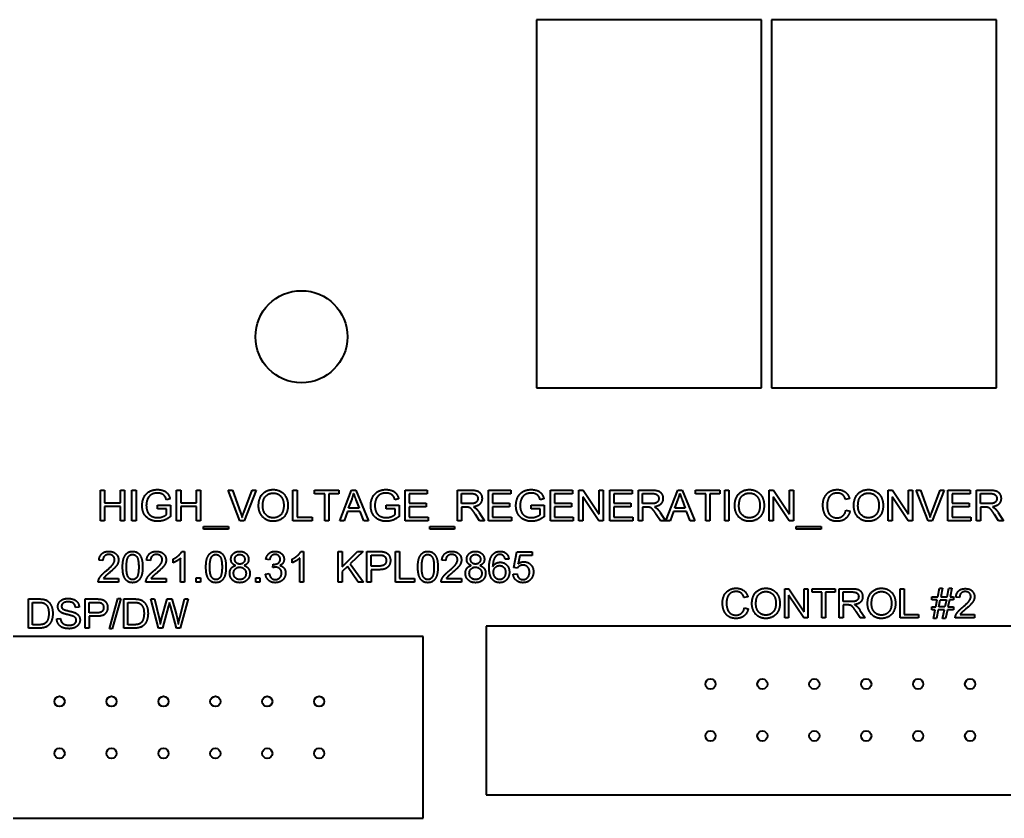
# Model space of a CAD drawing. Header units: millimetres. Extents: x 0 to 5887, y 0 to 4158.
# Drawn here: x 934.5 to 982.67, y 3151.35 to 3190.39 of the extents above; entities that cross this region are included whole.
import ezdxf

# ---------------------------------------------------------------- set-up
doc = ezdxf.new("R2010")
doc.units = ezdxf.units.MM
doc.header["$LTSCALE"] = 7
doc.layers.add('가시적인 것(ISO)', color=3, linetype='Continuous', lineweight=40)

msp = doc.modelspace()

# ---------------------------------------------------------------- linework, layer by layer
at = {"layer": '가시적인 것(ISO)'}
for p, q in [((959.7837, 3190.3921), (959.7837, 3172.3924)), ((970.7835, 3190.3921), (959.7837, 3190.3921)), ((970.7835, 3172.3924), (970.7835, 3190.3921)), ((971.2837, 3190.3921), (971.2837, 3172.3924)), ((982.2835, 3190.3921), (971.2837, 3190.3921)), ((982.2835, 3172.3924), (982.2835, 3190.3921)), ((959.7837, 3172.3924), (970.7835, 3172.3924)), ((971.2837, 3172.3924), (982.2835, 3172.3924)), ((938.4528, 3165.8923), (938.4528, 3167.3923)), ((938.4528, 3167.3923), (938.6518, 3167.3923)), ((938.6518, 3167.3923), (938.6518, 3166.7761)), ((939.4292, 3167.3923), (939.6281, 3167.3923)), ((939.4292, 3166.7761), (939.4292, 3167.3923)), ((939.6281, 3167.3923), (939.6281, 3165.8923)), ((939.9929, 3165.8923), (939.9929, 3167.3923)), ((939.9929, 3167.3923), (940.1918, 3167.3923)), ((940.1918, 3167.3923), (940.1918, 3165.8923)), ((942.1788, 3165.8923), (942.1788, 3167.3923)), ((942.1788, 3167.3923), (942.3778, 3167.3923)), ((942.3778, 3167.3923), (942.3778, 3166.7761)), ((943.1552, 3167.3923), (943.3541, 3167.3923)), ((943.1552, 3166.7761), (943.1552, 3167.3923)), ((943.3541, 3167.3923), (943.3541, 3165.8923)), ((945.2772, 3165.8923), (944.6975, 3167.3923)), ((944.6975, 3167.3923), (944.9124, 3167.3923)), ((944.9124, 3167.3923), (945.3023, 3166.3028)), ((945.4612, 3166.3028), (945.8671, 3167.3923)), ((946.0695, 3167.3923), (945.4818, 3165.8923)), ((945.8671, 3167.3923), (946.0695, 3167.3923)), ((947.8701, 3165.8923), (947.8701, 3167.3923)), ((947.8701, 3167.3923), (948.0691, 3167.3923)), ((948.0691, 3167.3923), (948.0691, 3166.0695)), ((948.9311, 3167.3923), (950.1201, 3167.3923)), ((948.9311, 3167.2151), (948.9311, 3167.3923)), ((949.425, 3167.2151), (948.9311, 3167.2151)), ((949.425, 3165.8923), (949.425, 3167.2151)), ((949.624, 3167.2151), (949.624, 3165.8923)), ((950.1201, 3167.2151), (949.624, 3167.2151)), ((950.1201, 3167.3923), (950.1201, 3167.2151)), ((950.1602, 3165.8923), (950.7364, 3167.3923)), ((950.7364, 3167.3923), (950.9513, 3167.3923)), ((950.9513, 3167.3923), (951.5641, 3165.8923)), ((953.3568, 3165.8923), (953.3568, 3167.3923)), ((953.3568, 3167.3923), (954.4429, 3167.3923)), ((953.5557, 3167.2151), (953.5557, 3166.7566)), ((954.4429, 3167.2151), (953.5557, 3167.2151)), ((954.4429, 3167.3923), (954.4429, 3167.2151)), ((955.9189, 3165.8923), (955.9189, 3167.3923)), ((955.9189, 3167.3923), (956.5843, 3167.3923)), ((956.1179, 3167.2265), (956.5923, 3167.2265)), ((956.1179, 3166.7304), (956.1179, 3167.2265)), ((957.4338, 3165.8923), (957.4338, 3167.3923)), ((957.4338, 3167.3923), (958.5199, 3167.3923)), ((957.6327, 3167.2151), (957.6327, 3166.7566)), ((958.5199, 3167.2151), (957.6327, 3167.2151)), ((958.5199, 3167.3923), (958.5199, 3167.2151)), ((960.4624, 3165.8923), (960.4624, 3167.3923)), ((960.4624, 3167.3923), (961.5485, 3167.3923)), ((960.6613, 3167.2151), (960.6613, 3166.7566)), ((961.5485, 3167.2151), (960.6613, 3167.2151)), ((961.5485, 3167.3923), (961.5485, 3167.2151)), ((961.8549, 3165.8923), (961.8549, 3167.3923)), ((961.8549, 3167.3923), (962.0584, 3167.3923)), ((962.0447, 3167.0699), (962.0447, 3165.8923)), ((962.8336, 3165.8923), (962.0447, 3167.0699)), ((962.0584, 3167.3923), (962.8473, 3166.2147)), ((962.8473, 3167.3923), (963.0371, 3167.3923)), ((962.8473, 3166.2147), (962.8473, 3167.3923)), ((963.0371, 3167.3923), (963.0371, 3165.8923)), ((963.3743, 3165.8923), (963.3743, 3167.3923)), ((963.3743, 3167.3923), (964.4605, 3167.3923)), ((963.5733, 3167.2151), (963.5733, 3166.7566)), ((964.4605, 3167.2151), (963.5733, 3167.2151)), ((964.4605, 3167.3923), (964.4605, 3167.2151)), ((964.7714, 3165.8923), (964.7714, 3167.3923)), ((964.7714, 3167.3923), (965.4368, 3167.3923)), ((964.9704, 3167.2265), (965.4448, 3167.2265)), ((964.9704, 3166.7304), (964.9704, 3167.2265)), ((966.1182, 3165.8923), (966.6945, 3167.3923)), ((966.6945, 3167.3923), (966.9094, 3167.3923)), ((966.9094, 3167.3923), (967.5222, 3165.8923)), ((967.5679, 3167.3923), (968.757, 3167.3923)), ((967.5679, 3167.2151), (967.5679, 3167.3923)), ((968.0618, 3167.2151), (967.5679, 3167.2151)), ((968.0618, 3165.8923), (968.0618, 3167.2151)), ((968.2608, 3167.2151), (968.2608, 3165.8923)), ((968.757, 3167.2151), (968.2608, 3167.2151)), ((968.757, 3167.3923), (968.757, 3167.2151)), ((968.9948, 3165.8923), (968.9948, 3167.3923)), ((968.9948, 3167.3923), (969.1937, 3167.3923)), ((969.1937, 3167.3923), (969.1937, 3165.8923)), ((971.1716, 3165.8923), (971.1716, 3167.3923)), ((971.1716, 3167.3923), (971.3751, 3167.3923)), ((971.3614, 3167.0699), (971.3614, 3165.8923)), ((972.1502, 3165.8923), (971.3614, 3167.0699)), ((971.3751, 3167.3923), (972.164, 3166.2147)), ((972.164, 3167.3923), (972.3538, 3167.3923)), ((972.164, 3166.2147), (972.164, 3167.3923)), ((972.3538, 3167.3923), (972.3538, 3165.8923)), ((976.9944, 3165.8923), (976.9944, 3167.3923)), ((976.9944, 3167.3923), (977.1979, 3167.3923)), ((977.1842, 3167.0699), (977.1842, 3165.8923)), ((977.973, 3165.8923), (977.1842, 3167.0699)), ((977.1979, 3167.3923), (977.9868, 3166.2147)), ((977.9868, 3167.3923), (978.1765, 3167.3923)), ((977.9868, 3166.2147), (977.9868, 3167.3923)), ((978.1765, 3167.3923), (978.1765, 3165.8923)), ((978.9368, 3165.8923), (978.3572, 3167.3923)), ((978.3572, 3167.3923), (978.5721, 3167.3923)), ((978.5721, 3167.3923), (978.962, 3166.3028)), ((979.1209, 3166.3028), (979.5268, 3167.3923)), ((979.7291, 3167.3923), (979.1415, 3165.8923)), ((979.5268, 3167.3923), (979.7291, 3167.3923)), ((979.9121, 3165.8923), (979.9121, 3167.3923)), ((979.9121, 3167.3923), (980.9982, 3167.3923)), ((980.111, 3167.2151), (980.111, 3166.7566)), ((980.9982, 3167.2151), (980.111, 3167.2151)), ((980.9982, 3167.3923), (980.9982, 3167.2151)), ((981.3092, 3165.8923), (981.3092, 3167.3923)), ((981.3092, 3167.3923), (981.9746, 3167.3923)), ((981.5081, 3167.2265), (981.9826, 3167.2265)), ((981.5081, 3166.7304), (981.5081, 3167.2265)), ((938.6518, 3166.7761), (939.4292, 3166.7761)), ((938.6518, 3166.5989), (938.6518, 3165.8923)), ((939.4292, 3166.5989), (938.6518, 3166.5989)), ((939.4292, 3165.8923), (939.4292, 3166.5989)), ((941.2436, 3166.48), (941.2436, 3166.6572)), ((941.2436, 3166.6572), (941.8781, 3166.6572)), ((941.8553, 3166.9727), (941.6769, 3166.9236)), ((941.8781, 3166.6572), (941.8781, 3166.1015)), ((942.3778, 3166.7761), (943.1552, 3166.7761)), ((942.3778, 3166.5989), (942.3778, 3165.8923)), ((943.1552, 3166.5989), (942.3778, 3166.5989)), ((943.1552, 3165.8923), (943.1552, 3166.5989)), ((950.5923, 3166.5074), (950.7581, 3166.9476)), ((950.9445, 3166.9236), (951.1022, 3166.5074)), ((952.425, 3166.48), (952.425, 3166.6572)), ((952.425, 3166.6572), (953.0595, 3166.6572)), ((953.0367, 3166.9727), (952.8583, 3166.9236)), ((953.0595, 3166.6572), (953.0595, 3166.1015)), ((953.5557, 3166.7566), (954.3869, 3166.7566)), ((953.5557, 3166.5794), (953.5557, 3166.0695)), ((954.3869, 3166.5794), (953.5557, 3166.5794)), ((954.3869, 3166.7566), (954.3869, 3166.5794)), ((956.5443, 3166.7304), (956.1179, 3166.7304)), ((956.1179, 3166.5589), (956.1179, 3165.8923)), ((956.3477, 3166.5589), (956.1179, 3166.5589)), ((957.6327, 3166.7566), (958.4639, 3166.7566)), ((957.6327, 3166.5794), (957.6327, 3166.0695)), ((958.4639, 3166.5794), (957.6327, 3166.5794)), ((958.4639, 3166.7566), (958.4639, 3166.5794)), ((959.5306, 3166.48), (959.5306, 3166.6572)), ((959.5306, 3166.6572), (960.1651, 3166.6572)), ((960.1422, 3166.9727), (959.9639, 3166.9236)), ((960.1651, 3166.6572), (960.1651, 3166.1015)), ((960.6613, 3166.7566), (961.4925, 3166.7566)), ((960.6613, 3166.5794), (960.6613, 3166.0695)), ((961.4925, 3166.5794), (960.6613, 3166.5794)), ((961.4925, 3166.7566), (961.4925, 3166.5794)), ((963.5733, 3166.7566), (964.4044, 3166.7566)), ((963.5733, 3166.5794), (963.5733, 3166.0695)), ((964.4044, 3166.5794), (963.5733, 3166.5794)), ((964.4044, 3166.7566), (964.4044, 3166.5794)), ((965.3968, 3166.7304), (964.9704, 3166.7304)), ((964.9704, 3166.5589), (964.9704, 3165.8923)), ((965.2002, 3166.5589), (964.9704, 3166.5589)), ((966.5504, 3166.5074), (966.7162, 3166.9476)), ((966.9025, 3166.9236), (967.0603, 3166.5074)), ((975.0954, 3166.9819), (974.8999, 3166.935)), ((980.111, 3166.7566), (980.9422, 3166.7566)), ((980.111, 3166.5794), (980.111, 3166.0695)), ((980.9422, 3166.5794), (980.111, 3166.5794)), ((980.9422, 3166.7566), (980.9422, 3166.5794)), ((981.9345, 3166.7304), (981.5081, 3166.7304)), ((981.5081, 3166.5589), (981.5081, 3165.8923)), ((981.7379, 3166.5589), (981.5081, 3166.5589)), ((941.6838, 3166.48), (941.2436, 3166.48)), ((941.6838, 3166.2022), (941.6838, 3166.48)), ((948.0691, 3166.0695), (948.8076, 3166.0695)), ((948.8076, 3166.0695), (948.8076, 3165.8923)), ((950.5352, 3166.3462), (950.3705, 3165.8923)), ((951.164, 3166.3462), (950.5352, 3166.3462)), ((951.1022, 3166.5074), (950.5923, 3166.5074)), ((951.3377, 3165.8923), (951.164, 3166.3462)), ((952.8652, 3166.48), (952.425, 3166.48)), ((952.8652, 3166.2022), (952.8652, 3166.48)), ((953.5557, 3166.0695), (954.4772, 3166.0695)), ((954.4772, 3166.0695), (954.4772, 3165.8923)), ((956.9913, 3165.8923), (956.7924, 3166.2044)), ((956.9799, 3166.3005), (957.2394, 3165.8923)), ((957.6327, 3166.0695), (958.5542, 3166.0695)), ((958.5542, 3166.0695), (958.5542, 3165.8923)), ((959.9708, 3166.48), (959.5306, 3166.48)), ((959.9708, 3166.2022), (959.9708, 3166.48)), ((960.6613, 3166.0695), (961.5828, 3166.0695)), ((961.5828, 3166.0695), (961.5828, 3165.8923)), ((963.5733, 3166.0695), (964.4948, 3166.0695)), ((964.4948, 3166.0695), (964.4948, 3165.8923)), ((965.8438, 3165.8923), (965.6449, 3166.2044)), ((965.8324, 3166.3005), (966.0919, 3165.8923)), ((966.4932, 3166.3462), (966.3286, 3165.8923)), ((967.122, 3166.3462), (966.4932, 3166.3462)), ((967.0603, 3166.5074), (966.5504, 3166.5074)), ((967.2958, 3165.8923), (967.122, 3166.3462)), ((974.9216, 3166.4194), (975.1205, 3166.3691)), ((980.111, 3166.0695), (981.0325, 3166.0695)), ((981.0325, 3166.0695), (981.0325, 3165.8923)), ((982.3816, 3165.8923), (982.1826, 3166.2044)), ((982.3701, 3166.3005), (982.6297, 3165.8923)), ((938.6518, 3165.8923), (938.4528, 3165.8923)), ((939.6281, 3165.8923), (939.4292, 3165.8923)), ((940.1918, 3165.8923), (939.9929, 3165.8923)), ((942.3778, 3165.8923), (942.1788, 3165.8923)), ((943.3541, 3165.8923), (943.1552, 3165.8923)), ((943.4913, 3165.4762), (943.4913, 3165.6088)), ((943.4913, 3165.6088), (944.7124, 3165.6088)), ((944.7124, 3165.6088), (944.7124, 3165.4762)), ((945.4818, 3165.8923), (945.2772, 3165.8923)), ((948.8076, 3165.8923), (947.8701, 3165.8923)), ((949.624, 3165.8923), (949.425, 3165.8923)), ((950.3705, 3165.8923), (950.1602, 3165.8923)), ((951.5641, 3165.8923), (951.3377, 3165.8923)), ((954.4772, 3165.8923), (953.3568, 3165.8923)), ((954.5573, 3165.4762), (954.5573, 3165.6088)), ((954.5573, 3165.6088), (955.7783, 3165.6088)), ((955.7783, 3165.6088), (955.7783, 3165.4762)), ((956.1179, 3165.8923), (955.9189, 3165.8923)), ((957.2394, 3165.8923), (956.9913, 3165.8923)), ((958.5542, 3165.8923), (957.4338, 3165.8923)), ((961.5828, 3165.8923), (960.4624, 3165.8923)), ((962.0447, 3165.8923), (961.8549, 3165.8923)), ((963.0371, 3165.8923), (962.8336, 3165.8923)), ((964.4948, 3165.8923), (963.3743, 3165.8923)), ((964.9704, 3165.8923), (964.7714, 3165.8923)), ((966.0919, 3165.8923), (965.8438, 3165.8923)), ((966.3286, 3165.8923), (966.1182, 3165.8923)), ((967.5222, 3165.8923), (967.2958, 3165.8923)), ((968.2608, 3165.8923), (968.0618, 3165.8923)), ((969.1937, 3165.8923), (968.9948, 3165.8923)), ((971.3614, 3165.8923), (971.1716, 3165.8923)), ((972.3538, 3165.8923), (972.1502, 3165.8923)), ((972.4932, 3165.4762), (972.4932, 3165.6088)), ((972.4932, 3165.6088), (973.7143, 3165.6088)), ((973.7143, 3165.6088), (973.7143, 3165.4762)), ((977.1842, 3165.8923), (976.9944, 3165.8923)), ((978.1765, 3165.8923), (977.973, 3165.8923)), ((979.1415, 3165.8923), (978.9368, 3165.8923)), ((981.0325, 3165.8923), (979.9121, 3165.8923)), ((981.5081, 3165.8923), (981.3092, 3165.8923)), ((982.6297, 3165.8923), (982.3816, 3165.8923)), ((944.7124, 3165.4762), (943.4913, 3165.4762)), ((955.7783, 3165.4762), (954.5573, 3165.4762)), ((973.7143, 3165.4762), (972.4932, 3165.4762)), ((942.4395, 3164.398), (942.5584, 3164.398)), ((942.5584, 3164.398), (942.5584, 3162.8923)), ((948.2634, 3164.398), (948.3823, 3164.398)), ((948.3823, 3164.398), (948.3823, 3162.8923)), ((950.0847, 3162.8923), (950.0847, 3164.3923)), ((950.0847, 3164.3923), (950.2836, 3164.3923)), ((950.2836, 3163.6492), (951.0291, 3164.3923)), ((950.2836, 3164.3923), (950.2836, 3163.6492)), ((951.2977, 3164.3923), (950.6689, 3163.7841)), ((951.0291, 3164.3923), (951.2977, 3164.3923)), ((951.4909, 3162.8923), (951.4909, 3164.3923)), ((951.4909, 3164.3923), (952.0569, 3164.3923)), ((951.6899, 3164.2151), (952.074, 3164.2151)), ((951.6899, 3163.6789), (951.6899, 3164.2151)), ((952.8812, 3162.8923), (952.8812, 3164.3923)), ((952.8812, 3164.3923), (953.0801, 3164.3923)), ((953.0801, 3164.3923), (953.0801, 3163.0695)), ((958.6731, 3163.6023), (958.8183, 3164.3729)), ((958.8183, 3164.3729), (959.5637, 3164.3729)), ((958.9658, 3164.1968), (958.8846, 3163.7944)), ((959.5637, 3164.1968), (958.9658, 3164.1968)), ((959.5637, 3164.3729), (959.5637, 3164.1968)), ((938.5706, 3163.9453), (938.3808, 3163.9647)), ((940.9006, 3163.9453), (940.7108, 3163.9647)), ((942.0062, 3163.8435), (942.0062, 3164.0219)), ((942.3743, 3162.8923), (942.3743, 3164.0653)), ((946.728, 3163.9762), (946.5439, 3164.0093)), ((946.8892, 3163.6034), (946.9086, 3163.7647)), ((947.8301, 3163.8435), (947.8301, 3164.0219)), ((948.1983, 3162.8923), (948.1983, 3164.0653)), ((950.5294, 3163.6503), (950.2836, 3163.4125)), ((951.0634, 3162.8923), (950.5294, 3163.6503)), ((950.6689, 3163.7841), (951.3252, 3162.8923)), ((952.0775, 3163.6789), (951.6899, 3163.6789)), ((955.345, 3163.9453), (955.1552, 3163.9647)), ((958.4319, 3164.0242), (958.249, 3164.0093)), ((946.5256, 3163.2902), (946.7097, 3163.3142)), ((950.2836, 3163.4125), (950.2836, 3162.8923)), ((951.6899, 3163.5017), (951.6899, 3162.8923)), ((952.0752, 3163.5017), (951.6899, 3163.5017)), ((958.64, 3163.2856), (958.8332, 3163.3016)), ((958.8458, 3163.5794), (958.6731, 3163.6023)), ((939.3377, 3162.8923), (938.3465, 3162.8923)), ((938.6026, 3163.0695), (939.3377, 3163.0695)), ((939.3377, 3163.0695), (939.3377, 3162.8923)), ((941.6678, 3162.8923), (940.6765, 3162.8923)), ((940.9326, 3163.0695), (941.6678, 3163.0695)), ((941.6678, 3163.0695), (941.6678, 3162.8923)), ((942.5584, 3162.8923), (942.3743, 3162.8923)), ((943.1335, 3162.8923), (943.1335, 3163.1015)), ((943.1335, 3163.1015), (943.3427, 3163.1015)), ((943.3427, 3162.8923), (943.1335, 3162.8923)), ((943.3427, 3163.1015), (943.3427, 3162.8923)), ((946.0454, 3162.8923), (946.0454, 3163.1015)), ((946.0454, 3163.1015), (946.2547, 3163.1015)), ((946.2547, 3162.8923), (946.0454, 3162.8923)), ((946.2547, 3163.1015), (946.2547, 3162.8923)), ((948.3823, 3162.8923), (948.1983, 3162.8923)), ((950.2836, 3162.8923), (950.0847, 3162.8923)), ((951.3252, 3162.8923), (951.0634, 3162.8923)), ((951.6899, 3162.8923), (951.4909, 3162.8923)), ((953.8187, 3162.8923), (952.8812, 3162.8923)), ((953.0801, 3163.0695), (953.8187, 3163.0695)), ((953.8187, 3163.0695), (953.8187, 3162.8923)), ((956.1121, 3162.8923), (955.1209, 3162.8923)), ((955.377, 3163.0695), (956.1121, 3163.0695)), ((956.1121, 3163.0695), (956.1121, 3162.8923)), ((971.9308, 3161.1423), (971.9308, 3162.5711)), ((971.9308, 3162.5711), (972.1246, 3162.5711)), ((972.1116, 3162.264), (972.1116, 3161.1423)), ((972.863, 3161.1423), (972.1116, 3162.264)), ((972.1246, 3162.5711), (972.876, 3161.4494)), ((972.876, 3162.5711), (973.0568, 3162.5711)), ((972.876, 3161.4494), (972.876, 3162.5711)), ((973.0568, 3162.5711), (973.0568, 3161.1423)), ((973.267, 3162.5711), (974.3995, 3162.5711)), ((973.267, 3162.4023), (973.267, 3162.5711)), ((973.7374, 3162.4023), (973.267, 3162.4023)), ((973.7374, 3161.1423), (973.7374, 3162.4023)), ((973.9269, 3162.4023), (973.9269, 3161.1423)), ((974.3995, 3162.4023), (973.9269, 3162.4023)), ((974.3995, 3162.5711), (974.3995, 3162.4023)), ((974.5966, 3161.1423), (974.5966, 3162.5711)), ((974.5966, 3162.5711), (975.2304, 3162.5711)), ((974.7861, 3162.4132), (975.2381, 3162.4132)), ((974.7861, 3161.9405), (974.7861, 3162.4132)), ((977.5805, 3161.1423), (977.5805, 3162.5711)), ((977.5805, 3162.5711), (977.7699, 3162.5711)), ((977.7699, 3162.5711), (977.7699, 3161.3111)), ((979.4154, 3162.1769), (979.5003, 3162.595)), ((979.5003, 3162.595), (979.6463, 3162.595)), ((979.6463, 3162.595), (979.5613, 3162.1769)), ((979.8673, 3162.1769), (979.9534, 3162.595)), ((979.9534, 3162.595), (980.0993, 3162.595)), ((980.0993, 3162.595), (980.0143, 3162.1769)), ((934.9372, 3160.6423), (934.9372, 3162.0711)), ((934.9372, 3162.0711), (935.4294, 3162.0711)), ((935.1267, 3161.9023), (935.4272, 3161.9023)), ((935.1267, 3160.8111), (935.1267, 3161.9023)), ((937.7108, 3160.6423), (937.7108, 3162.0711)), ((937.7108, 3162.0711), (938.2499, 3162.0711)), ((937.9003, 3161.9023), (938.2662, 3161.9023)), ((937.9003, 3161.3915), (937.9003, 3161.9023)), ((938.8891, 3160.6184), (939.3029, 3162.095)), ((939.4445, 3162.095), (939.0307, 3160.6184)), ((939.3029, 3162.095), (939.4445, 3162.095)), ((939.597, 3160.6423), (939.597, 3162.0711)), ((939.597, 3162.0711), (940.0892, 3162.0711)), ((939.7864, 3161.9023), (940.087, 3161.9023)), ((939.7864, 3160.8111), (939.7864, 3161.9023)), ((941.2881, 3160.6423), (940.9092, 3162.0711)), ((940.9092, 3162.0711), (941.103, 3162.0711)), ((941.103, 3162.0711), (941.3208, 3161.1345)), ((941.4461, 3161.1062), (941.7172, 3162.0711)), ((941.7847, 3161.7313), (941.4831, 3160.6423)), ((941.7172, 3162.0711), (941.9459, 3162.0711)), ((942.1713, 3160.6423), (941.8729, 3161.7313)), ((941.9459, 3162.0711), (942.1506, 3161.348)), ((942.3325, 3161.1531), (942.5557, 3162.0711)), ((942.7463, 3162.0711), (942.3564, 3160.6423)), ((942.5557, 3162.0711), (942.7463, 3162.0711)), ((970.122, 3162.1801), (969.9358, 3162.1355)), ((975.1923, 3161.9405), (974.7861, 3161.9405)), ((974.7861, 3161.7772), (974.7861, 3161.1423)), ((975.005, 3161.7772), (974.7861, 3161.7772)), ((979.1192, 3162.1769), (979.4154, 3162.1769)), ((979.1192, 3162.032), (979.1192, 3162.1769)), ((979.3849, 3162.032), (979.1192, 3162.032)), ((979.313, 3161.6781), (979.3849, 3162.032)), ((979.459, 3161.6781), (979.5319, 3162.032)), ((979.5319, 3162.032), (979.8379, 3162.032)), ((979.5613, 3162.1769), (979.8673, 3162.1769)), ((979.8379, 3162.032), (979.7661, 3161.6781)), ((979.9839, 3162.032), (979.912, 3161.6781)), ((980.1842, 3162.032), (979.9839, 3162.032)), ((980.0143, 3162.1769), (980.1842, 3162.1769)), ((980.1842, 3162.1769), (980.1842, 3162.032)), ((980.4815, 3162.1453), (980.3008, 3162.1638)), ((937.4103, 3161.6692), (937.2295, 3161.6551)), ((938.2695, 3161.3915), (937.9003, 3161.3915)), ((969.9565, 3161.6443), (970.146, 3161.5964)), ((975.6181, 3161.1423), (975.4286, 3161.4396)), ((975.6072, 3161.5311), (975.8544, 3161.1423)), ((977.7699, 3161.3111), (978.4734, 3161.3111)), ((978.4734, 3161.3111), (978.4734, 3161.1423)), ((979.1192, 3161.6781), (979.313, 3161.6781)), ((979.1192, 3161.5333), (979.1192, 3161.6781)), ((979.2836, 3161.5333), (979.1192, 3161.5333)), ((979.1987, 3161.1184), (979.2836, 3161.5333)), ((979.4296, 3161.5333), (979.3446, 3161.1184)), ((979.7367, 3161.5333), (979.4296, 3161.5333)), ((979.7661, 3161.6781), (979.459, 3161.6781)), ((979.6517, 3161.1184), (979.7367, 3161.5333)), ((979.8826, 3161.5333), (979.7976, 3161.1184)), ((980.1842, 3161.5333), (979.8826, 3161.5333)), ((979.912, 3161.6781), (980.1842, 3161.6781)), ((980.1842, 3161.6781), (980.1842, 3161.5333)), ((980.512, 3161.3111), (981.2122, 3161.3111)), ((981.2122, 3161.3111), (981.2122, 3161.1423)), ((935.4316, 3160.8111), (935.1267, 3160.8111)), ((936.3147, 3161.1019), (936.4933, 3161.1171)), ((937.9003, 3161.2228), (937.9003, 3160.6423)), ((938.2673, 3161.2228), (937.9003, 3161.2228)), ((940.0914, 3160.8111), (939.7864, 3160.8111)), ((957.3276, 3160.7444), (957.3276, 3152.4894)), ((1009.7333, 3160.7444), (957.3276, 3160.7444)), ((972.1116, 3161.1423), (971.9308, 3161.1423)), ((973.0568, 3161.1423), (972.863, 3161.1423)), ((973.9269, 3161.1423), (973.7374, 3161.1423)), ((974.7861, 3161.1423), (974.5966, 3161.1423)), ((975.8544, 3161.1423), (975.6181, 3161.1423)), ((978.4734, 3161.1423), (977.5805, 3161.1423)), ((979.3446, 3161.1184), (979.1987, 3161.1184)), ((979.7976, 3161.1184), (979.6517, 3161.1184)), ((981.2122, 3161.1423), (980.2681, 3161.1423)), ((935.4534, 3160.6423), (934.9372, 3160.6423)), ((937.9003, 3160.6423), (937.7108, 3160.6423)), ((939.0307, 3160.6184), (938.8891, 3160.6184)), ((940.1131, 3160.6423), (939.597, 3160.6423)), ((941.4831, 3160.6423), (941.2881, 3160.6423)), ((942.3564, 3160.6423), (942.1713, 3160.6423)), ((954.2336, 3160.2373), (928.5797, 3160.2373)), ((954.2336, 3151.3474), (954.2336, 3160.2373)), ((957.3276, 3152.4894), (1009.7354, 3152.4894)), ((928.5797, 3151.3474), (954.2336, 3151.3474))]:
    msp.add_line(p, q, dxfattribs=at)
for centre, radius in [((948.2836, 3174.8923), 2.25), ((968.2936, 3157.9123), 0.2499), ((970.8336, 3157.9123), 0.2499), ((973.3736, 3157.9123), 0.2499), ((975.9136, 3157.9123), 0.2499), ((978.4536, 3157.9123), 0.2499), ((980.9936, 3157.9123), 0.2499), ((936.4537, 3157.0623), 0.25), ((938.9937, 3157.0623), 0.25), ((941.5336, 3157.0623), 0.25), ((944.0736, 3157.0623), 0.25), ((946.6136, 3157.0623), 0.25), ((949.1536, 3157.0623), 0.25), ((968.2936, 3155.3723), 0.2499), ((970.8336, 3155.3723), 0.2499), ((973.3736, 3155.3723), 0.2499), ((975.9136, 3155.3723), 0.2499), ((978.4536, 3155.3723), 0.2499), ((980.9936, 3155.3723), 0.2499), ((936.4537, 3154.5224), 0.25), ((938.9937, 3154.5224), 0.25), ((941.5336, 3154.5224), 0.25), ((944.0736, 3154.5224), 0.25), ((946.6136, 3154.5224), 0.25), ((949.1536, 3154.5224), 0.25)]:
    msp.add_circle(centre, radius, dxfattribs=at)
for points in [[(940.4913, 3166.6355), (940.4913, 3166.855), (940.6743, 3167.2345), (941.0184, 3167.4186), (941.2425, 3167.4186)], [(941.2436, 3167.2483), (941.1076, 3167.2483), (940.9086, 3167.1659), (940.7874, 3167.0299), (940.7531, 3166.9499)], [(941.2425, 3167.4186), (941.4048, 3167.4186), (941.6678, 3167.3134), (941.8164, 3167.1248), (941.8553, 3166.9727)], [(941.6769, 3166.9236), (941.6426, 3167.0379), (941.5432, 3167.1694), (941.3568, 3167.2483), (941.2436, 3167.2483)], [(946.1884, 3166.6229), (946.1884, 3166.9967), (946.5897, 3167.4186), (946.9063, 3167.4186)], [(946.393, 3166.6206), (946.393, 3166.959), (946.6971, 3167.2483), (946.9075, 3167.2483)], [(946.9063, 3167.4186), (947.1144, 3167.4186), (947.4483, 3167.2197), (947.6232, 3166.8653), (947.6232, 3166.64)], [(946.9075, 3167.2483), (947.0561, 3167.2483), (947.2951, 3167.0985), (947.4185, 3166.8252), (947.4185, 3166.6423)], [(950.7581, 3166.9476), (950.8095, 3167.0905), (950.8393, 3167.2345)], [(950.8393, 3167.2345), (950.8736, 3167.1134), (950.9445, 3166.9236)], [(951.6727, 3166.6355), (951.6727, 3166.855), (951.8557, 3167.2345), (952.1998, 3167.4186), (952.4239, 3167.4186)], [(952.425, 3167.2483), (952.289, 3167.2483), (952.09, 3167.1659), (951.9688, 3167.0299), (951.9345, 3166.9499)], [(952.4239, 3167.4186), (952.5862, 3167.4186), (952.8492, 3167.3134), (952.9978, 3167.1248), (953.0367, 3166.9727)], [(952.8583, 3166.9236), (952.824, 3167.0379), (952.7246, 3167.1694), (952.5382, 3167.2483), (952.425, 3167.2483)], [(956.5843, 3167.3923), (956.7844, 3167.3923), (956.9936, 3167.3111), (957.1182, 3167.1065), (957.1182, 3166.983)], [(956.5923, 3167.2265), (956.7592, 3167.2265), (956.9136, 3167.0893), (956.9136, 3166.983)], [(958.7783, 3166.6355), (958.7783, 3166.855), (958.9612, 3167.2345), (959.3054, 3167.4186), (959.5294, 3167.4186)], [(959.5306, 3167.2483), (959.3945, 3167.2483), (959.1956, 3167.1659), (959.0744, 3167.0299), (959.0401, 3166.9499)], [(959.5294, 3167.4186), (959.6918, 3167.4186), (959.9547, 3167.3134), (960.1034, 3167.1248), (960.1422, 3166.9727)], [(959.9639, 3166.9236), (959.9296, 3167.0379), (959.8301, 3167.1694), (959.6438, 3167.2483), (959.5306, 3167.2483)], [(965.4368, 3167.3923), (965.6369, 3167.3923), (965.8461, 3167.3111), (965.9708, 3167.1065), (965.9708, 3166.983)], [(965.4448, 3167.2265), (965.6118, 3167.2265), (965.7661, 3167.0893), (965.7661, 3166.983)], [(966.7162, 3166.9476), (966.7676, 3167.0905), (966.7974, 3167.2345)], [(966.7974, 3167.2345), (966.8317, 3167.1134), (966.9025, 3166.9236)], [(969.4829, 3166.6229), (969.4829, 3166.9967), (969.8842, 3167.4186), (970.2009, 3167.4186)], [(969.6876, 3166.6206), (969.6876, 3166.959), (969.9917, 3167.2483), (970.2021, 3167.2483)], [(970.2009, 3167.4186), (970.409, 3167.4186), (970.7429, 3167.2197), (970.9178, 3166.8653), (970.9178, 3166.64)], [(970.2021, 3167.2483), (970.3507, 3167.2483), (970.5897, 3167.0985), (970.7131, 3166.8252), (970.7131, 3166.6423)], [(973.7943, 3166.6538), (973.7943, 3166.8881), (973.9738, 3167.238), (974.3042, 3167.4186), (974.5031, 3167.4186)], [(974.4986, 3167.2483), (974.3259, 3167.2483), (974.0927, 3167.0825), (973.999, 3166.8035), (973.999, 3166.6549)], [(974.8999, 3166.935), (974.8473, 3167.0985), (974.6495, 3167.2483), (974.4986, 3167.2483)], [(974.5031, 3167.4186), (974.7284, 3167.4186), (975.0348, 3167.1888), (975.0954, 3166.9819)], [(975.3057, 3166.6229), (975.3057, 3166.9967), (975.707, 3167.4186), (976.0237, 3167.4186)], [(975.5104, 3166.6206), (975.5104, 3166.959), (975.8145, 3167.2483), (976.0249, 3167.2483)], [(976.0237, 3167.4186), (976.2318, 3167.4186), (976.5656, 3167.2197), (976.7406, 3166.8653), (976.7406, 3166.64)], [(976.0249, 3167.2483), (976.1735, 3167.2483), (976.4124, 3167.0985), (976.5359, 3166.8252), (976.5359, 3166.6423)], [(981.9746, 3167.3923), (982.1746, 3167.3923), (982.3839, 3167.3111), (982.5085, 3167.1065), (982.5085, 3166.983)], [(981.9826, 3167.2265), (982.1495, 3167.2265), (982.3038, 3167.0893), (982.3038, 3166.983)], [(941.2573, 3165.8672), (941.0367, 3165.8672), (940.6754, 3166.057), (940.4913, 3166.4148), (940.4913, 3166.6355)], [(940.7531, 3166.9499), (940.696, 3166.8104), (940.696, 3166.648)], [(940.696, 3166.648), (940.696, 3166.448), (940.8343, 3166.177), (941.0984, 3166.0467), (941.2459, 3166.0467)], [(946.9063, 3165.8672), (946.6937, 3165.8672), (946.3599, 3166.0718), (946.1884, 3166.4251), (946.1884, 3166.6229)], [(946.9052, 3166.0375), (946.6845, 3166.0375), (946.393, 3166.3496), (946.393, 3166.6206)], [(947.4185, 3166.6423), (947.4185, 3166.3519), (947.1293, 3166.0375), (946.9052, 3166.0375)], [(947.6232, 3166.64), (947.6232, 3166.4125), (947.4391, 3166.0524), (947.1007, 3165.8672), (946.9063, 3165.8672)], [(952.4387, 3165.8672), (952.2181, 3165.8672), (951.8568, 3166.057), (951.6727, 3166.4148), (951.6727, 3166.6355)], [(951.9345, 3166.9499), (951.8774, 3166.8104), (951.8774, 3166.648)], [(951.8774, 3166.648), (951.8774, 3166.448), (952.0157, 3166.177), (952.2798, 3166.0467), (952.4273, 3166.0467)], [(956.4586, 3166.552), (956.4243, 3166.5589), (956.3477, 3166.5589)], [(956.7924, 3166.2044), (956.7055, 3166.3393), (956.5935, 3166.4823), (956.5043, 3166.5406), (956.4586, 3166.552)], [(956.9136, 3166.983), (956.9136, 3166.911), (956.8336, 3166.7864), (956.6804, 3166.7304), (956.5443, 3166.7304)], [(957.1182, 3166.983), (957.1182, 3166.823), (956.9113, 3166.6046), (956.6964, 3166.5749)], [(956.6964, 3166.5749), (956.7741, 3166.5371), (956.8153, 3166.5006)], [(959.5443, 3165.8672), (959.3236, 3165.8672), (958.9624, 3166.057), (958.7783, 3166.4148), (958.7783, 3166.6355)], [(959.0401, 3166.9499), (958.9829, 3166.8104), (958.9829, 3166.648)], [(958.9829, 3166.648), (958.9829, 3166.448), (959.1213, 3166.177), (959.3854, 3166.0467), (959.5329, 3166.0467)], [(965.3111, 3166.552), (965.2768, 3166.5589), (965.2002, 3166.5589)], [(965.6449, 3166.2044), (965.558, 3166.3393), (965.446, 3166.4823), (965.3568, 3166.5406), (965.3111, 3166.552)], [(965.7661, 3166.983), (965.7661, 3166.911), (965.6861, 3166.7864), (965.5329, 3166.7304), (965.3968, 3166.7304)], [(965.9708, 3166.983), (965.9708, 3166.823), (965.7638, 3166.6046), (965.5489, 3166.5749)], [(965.5489, 3166.5749), (965.6266, 3166.5371), (965.6678, 3166.5006)], [(970.2009, 3165.8672), (969.9883, 3165.8672), (969.6544, 3166.0718), (969.4829, 3166.4251), (969.4829, 3166.6229)], [(970.1998, 3166.0375), (969.9791, 3166.0375), (969.6876, 3166.3496), (969.6876, 3166.6206)], [(970.7131, 3166.6423), (970.7131, 3166.3519), (970.4239, 3166.0375), (970.1998, 3166.0375)], [(970.9178, 3166.64), (970.9178, 3166.4125), (970.7337, 3166.0524), (970.3953, 3165.8672), (970.2009, 3165.8672)], [(974.4997, 3165.8672), (974.2573, 3165.8672), (973.9532, 3166.065), (973.7943, 3166.4388), (973.7943, 3166.6538)], [(973.999, 3166.6549), (973.999, 3166.464), (974.111, 3166.1781), (974.3454, 3166.0375), (974.4826, 3166.0375)], [(976.0237, 3165.8672), (975.8111, 3165.8672), (975.4772, 3166.0718), (975.3057, 3166.4251), (975.3057, 3166.6229)], [(976.0226, 3166.0375), (975.8019, 3166.0375), (975.5104, 3166.3496), (975.5104, 3166.6206)], [(976.5359, 3166.6423), (976.5359, 3166.3519), (976.2467, 3166.0375), (976.0226, 3166.0375)], [(976.7406, 3166.64), (976.7406, 3166.4125), (976.5565, 3166.0524), (976.2181, 3165.8672), (976.0237, 3165.8672)], [(981.8488, 3166.552), (981.8145, 3166.5589), (981.7379, 3166.5589)], [(982.1826, 3166.2044), (982.0958, 3166.3393), (981.9837, 3166.4823), (981.8945, 3166.5406), (981.8488, 3166.552)], [(982.3038, 3166.983), (982.3038, 3166.911), (982.2238, 3166.7864), (982.0706, 3166.7304), (981.9345, 3166.7304)], [(982.5085, 3166.983), (982.5085, 3166.823), (982.3015, 3166.6046), (982.0866, 3166.5749)], [(982.0866, 3166.5749), (982.1644, 3166.5371), (982.2055, 3166.5006)], [(941.2459, 3166.0467), (941.3751, 3166.0467), (941.6209, 3166.1461), (941.6838, 3166.2022)], [(941.8781, 3166.1015), (941.7318, 3165.9849), (941.4208, 3165.8672), (941.2573, 3165.8672)], [(945.3023, 3166.3028), (945.3492, 3166.1724), (945.3812, 3166.0581)], [(945.3812, 3166.0581), (945.4155, 3166.1804), (945.4612, 3166.3028)], [(952.4273, 3166.0467), (952.5565, 3166.0467), (952.8023, 3166.1461), (952.8652, 3166.2022)], [(953.0595, 3166.1015), (952.9132, 3165.9849), (952.6022, 3165.8672), (952.4387, 3165.8672)], [(956.8153, 3166.5006), (956.9022, 3166.4205), (956.9799, 3166.3005)], [(959.5329, 3166.0467), (959.6621, 3166.0467), (959.9079, 3166.1461), (959.9708, 3166.2022)], [(960.1651, 3166.1015), (960.0188, 3165.9849), (959.7078, 3165.8672), (959.5443, 3165.8672)], [(965.6678, 3166.5006), (965.7547, 3166.4205), (965.8324, 3166.3005)], [(974.4826, 3166.0375), (974.6495, 3166.0375), (974.8804, 3166.2296), (974.9216, 3166.4194)], [(975.1205, 3166.3691), (975.0576, 3166.1244), (974.7341, 3165.8672), (974.4997, 3165.8672)], [(978.962, 3166.3028), (979.0089, 3166.1724), (979.0409, 3166.0581)], [(979.0409, 3166.0581), (979.0752, 3166.1804), (979.1209, 3166.3028)], [(982.2055, 3166.5006), (982.2924, 3166.4205), (982.3701, 3166.3005)], [(938.3808, 3163.9647), (938.4002, 3164.1762), (938.6541, 3164.398), (938.8679, 3164.398)], [(938.8633, 3164.246), (938.7307, 3164.246), (938.5717, 3164.0859), (938.5706, 3163.9453)], [(939.1457, 3163.9865), (939.1457, 3164.0962), (938.989, 3164.246), (938.8633, 3164.246)], [(938.8679, 3164.398), (939.0839, 3164.398), (939.3355, 3164.1591), (939.3355, 3163.9819)], [(939.5355, 3163.632), (939.5355, 3163.8984), (939.6453, 3164.2231), (939.8602, 3164.398), (940.0249, 3164.398)], [(939.7253, 3163.632), (939.7253, 3164.0013), (939.8202, 3164.1385)], [(939.8202, 3164.1385), (939.8957, 3164.246), (940.0226, 3164.246)], [(940.0226, 3164.246), (940.1506, 3164.246), (940.3233, 3164.0025), (940.3233, 3163.632)], [(940.0249, 3164.398), (940.1449, 3164.398), (940.3278, 3164.3009), (940.4456, 3164.1179), (940.5131, 3163.855), (940.5131, 3163.632)], [(940.7108, 3163.9647), (940.7303, 3164.1762), (940.9841, 3164.398), (941.1979, 3164.398)], [(941.1933, 3164.246), (941.0607, 3164.246), (940.9018, 3164.0859), (940.9006, 3163.9453)], [(941.4757, 3163.9865), (941.4757, 3164.0962), (941.3191, 3164.246), (941.1933, 3164.246)], [(941.1979, 3164.398), (941.414, 3164.398), (941.6655, 3164.1591), (941.6655, 3163.9819)], [(942.0062, 3164.0219), (942.1605, 3164.0939), (942.3915, 3164.3009), (942.4395, 3164.398)], [(943.6125, 3163.632), (943.6125, 3163.8984), (943.7223, 3164.2231), (943.9372, 3164.398), (944.1018, 3164.398)], [(943.8023, 3163.632), (943.8023, 3164.0013), (943.8972, 3164.1385)], [(943.8972, 3164.1385), (943.9727, 3164.246), (944.0996, 3164.246)], [(944.0996, 3164.246), (944.2276, 3164.246), (944.4002, 3164.0025), (944.4002, 3163.632)], [(944.1018, 3164.398), (944.2219, 3164.398), (944.4048, 3164.3009), (944.5226, 3164.1179), (944.59, 3163.855), (944.59, 3163.632)], [(944.8358, 3164.0116), (944.8358, 3164.1751), (945.0714, 3164.398), (945.2657, 3164.398)], [(945.0256, 3164.0185), (945.0256, 3164.1122), (945.1628, 3164.2471), (945.2692, 3164.2471)], [(945.2657, 3164.398), (945.4624, 3164.398), (945.7013, 3164.1705), (945.7013, 3164.007)], [(945.2692, 3164.2471), (945.3732, 3164.2471), (945.5115, 3164.1088), (945.5115, 3164.0082)], [(946.5439, 3164.0093), (946.5782, 3164.1945), (946.8172, 3164.398), (946.9955, 3164.398)], [(946.999, 3164.2471), (946.8915, 3164.2471), (946.7486, 3164.1122), (946.728, 3163.9762)], [(946.9955, 3164.398), (947.1179, 3164.398), (947.3248, 3164.2929), (947.4345, 3164.1111), (947.4345, 3164.0093)], [(947.2448, 3164.0127), (947.2448, 3164.1145), (947.1076, 3164.2471), (946.999, 3164.2471)], [(947.8301, 3164.0219), (947.9845, 3164.0939), (948.2154, 3164.3009), (948.2634, 3164.398)], [(952.0569, 3164.3923), (952.2067, 3164.3923), (952.2855, 3164.3775)], [(952.074, 3164.2151), (952.2089, 3164.2151), (952.2592, 3164.2014)], [(952.2592, 3164.2014), (952.337, 3164.1808), (952.4319, 3164.0459), (952.4319, 3163.9522)], [(952.2855, 3164.3775), (952.3964, 3164.3592), (952.5451, 3164.2563), (952.6365, 3164.0699), (952.6365, 3163.9579)], [(953.9799, 3163.632), (953.9799, 3163.8984), (954.0897, 3164.2231), (954.3046, 3164.398), (954.4692, 3164.398)], [(954.1697, 3163.632), (954.1697, 3164.0013), (954.2646, 3164.1385)], [(954.2646, 3164.1385), (954.34, 3164.246), (954.4669, 3164.246)], [(954.4669, 3164.246), (954.595, 3164.246), (954.7676, 3164.0025), (954.7676, 3163.632)], [(954.4692, 3164.398), (954.5893, 3164.398), (954.7722, 3164.3009), (954.89, 3164.1179), (954.9574, 3163.855), (954.9574, 3163.632)], [(955.1552, 3163.9647), (955.1746, 3164.1762), (955.4284, 3164.398), (955.6422, 3164.398)], [(955.6377, 3164.246), (955.5051, 3164.246), (955.3461, 3164.0859), (955.345, 3163.9453)], [(955.9201, 3163.9865), (955.9201, 3164.0962), (955.7634, 3164.246), (955.6377, 3164.246)], [(955.6422, 3164.398), (955.8583, 3164.398), (956.1099, 3164.1591), (956.1099, 3163.9819)], [(956.3682, 3164.0116), (956.3682, 3164.1751), (956.6038, 3164.398), (956.7981, 3164.398)], [(956.558, 3164.0185), (956.558, 3164.1122), (956.6952, 3164.2471), (956.8015, 3164.2471)], [(956.7981, 3164.398), (956.9948, 3164.398), (957.2337, 3164.1705), (957.2337, 3164.007)], [(956.8015, 3164.2471), (956.9056, 3164.2471), (957.0439, 3164.1088), (957.0439, 3164.0082)], [(957.4669, 3163.5943), (957.4669, 3164.0288), (957.6281, 3164.2265)], [(957.6281, 3164.2265), (957.7676, 3164.398), (958.0054, 3164.398)], [(957.8397, 3164.198), (957.7528, 3164.1351), (957.6522, 3163.8904), (957.6499, 3163.6652)], [(957.994, 3164.2471), (957.906, 3164.2471), (957.8397, 3164.198)], [(958.1792, 3164.1682), (958.1038, 3164.2471), (957.994, 3164.2471)], [(958.0054, 3164.398), (958.1826, 3164.398), (958.409, 3164.1991), (958.4319, 3164.0242)], [(958.249, 3164.0093), (958.2238, 3164.1179), (958.1792, 3164.1682)], [(938.7307, 3163.4468), (938.9742, 3163.648), (939.1457, 3163.8813), (939.1457, 3163.9865)], [(939.3355, 3163.9819), (939.3355, 3163.8916), (939.2623, 3163.7178), (939.0908, 3163.5257), (938.893, 3163.3576)], [(941.0607, 3163.4468), (941.3042, 3163.648), (941.4757, 3163.8813), (941.4757, 3163.9865)], [(941.6655, 3163.9819), (941.6655, 3163.8916), (941.5923, 3163.7178), (941.4208, 3163.5257), (941.223, 3163.3576)], [(942.3743, 3164.0653), (942.308, 3164.0025), (942.0919, 3163.8756), (942.0062, 3163.8435)], [(944.7752, 3163.3268), (944.7752, 3163.4731), (944.9239, 3163.6709), (945.0622, 3163.7063)], [(945.0622, 3163.7063), (944.9467, 3163.7486), (944.8358, 3163.9041), (944.8358, 3164.0116)], [(945.2703, 3163.7772), (945.1617, 3163.7772), (945.0256, 3163.9121), (945.0256, 3164.0185)], [(945.5115, 3164.0082), (945.5115, 3163.911), (945.3766, 3163.7772), (945.2703, 3163.7772)], [(945.7013, 3164.007), (945.7013, 3163.903), (945.5916, 3163.7486), (945.4795, 3163.7063)], [(945.4795, 3163.7063), (945.619, 3163.6618), (945.7631, 3163.4605), (945.7631, 3163.3211)], [(946.9086, 3163.7647), (946.9281, 3163.7624), (946.9384, 3163.7624)], [(946.9384, 3163.7624), (947.0561, 3163.7624), (947.2448, 3163.8858), (947.2448, 3164.0127)], [(947.4345, 3164.0093), (947.4345, 3163.9121), (947.3305, 3163.7521), (947.2276, 3163.7052)], [(947.2276, 3163.7052), (947.3614, 3163.6743), (947.5077, 3163.4811), (947.5077, 3163.3359)], [(948.1983, 3164.0653), (948.132, 3164.0025), (947.9159, 3163.8756), (947.8301, 3163.8435)], [(952.6365, 3163.9579), (952.6365, 3163.7669), (952.393, 3163.5017), (952.0752, 3163.5017)], [(952.4319, 3163.9522), (952.4319, 3163.8218), (952.2707, 3163.6789), (952.0775, 3163.6789)], [(955.5051, 3163.4468), (955.7486, 3163.648), (955.9201, 3163.8813), (955.9201, 3163.9865)], [(956.1099, 3163.9819), (956.1099, 3163.8916), (956.0367, 3163.7178), (955.8652, 3163.5257), (955.6674, 3163.3576)], [(956.3076, 3163.3268), (956.3076, 3163.4731), (956.4563, 3163.6709), (956.5946, 3163.7063)], [(956.5946, 3163.7063), (956.4791, 3163.7486), (956.3682, 3163.9041), (956.3682, 3164.0116)], [(956.8027, 3163.7772), (956.6941, 3163.7772), (956.558, 3163.9121), (956.558, 3164.0185)], [(957.0439, 3164.0082), (957.0439, 3163.911), (956.909, 3163.7772), (956.8027, 3163.7772)], [(957.2337, 3164.007), (957.2337, 3163.903), (957.124, 3163.7486), (957.0119, 3163.7063)], [(957.0119, 3163.7063), (957.1514, 3163.6618), (957.2954, 3163.4605), (957.2954, 3163.3211)], [(957.6499, 3163.6652), (957.7162, 3163.7669), (957.9094, 3163.8653), (958.0146, 3163.8653)], [(957.6784, 3163.3782), (957.6784, 3163.5234), (957.8522, 3163.7029), (957.9768, 3163.7029)], [(957.9768, 3163.7029), (958.1038, 3163.7029), (958.2684, 3163.5234), (958.2684, 3163.3679)], [(958.0146, 3163.8653), (958.1986, 3163.8653), (958.4582, 3163.5943), (958.4582, 3163.3794)], [(959.119, 3163.7258), (959.0298, 3163.7258), (958.8869, 3163.6446), (958.8458, 3163.5794)], [(958.8846, 3163.7944), (959.0195, 3163.8881), (959.1682, 3163.8881)], [(959.4391, 3163.3851), (959.4391, 3163.5429), (959.2631, 3163.7258), (959.119, 3163.7258)], [(959.1682, 3163.8881), (959.3648, 3163.8881), (959.6346, 3163.616), (959.6346, 3163.4022)], [(938.3682, 3163.0204), (938.406, 3163.1221), (938.5729, 3163.3176), (938.7307, 3163.4468)], [(938.893, 3163.3576), (938.7272, 3163.2193), (938.6335, 3163.1198), (938.6026, 3163.0695)], [(939.6842, 3163.0215), (939.5355, 3163.2102), (939.5355, 3163.632)], [(940.0249, 3163.0181), (939.898, 3163.0181), (939.7253, 3163.2616), (939.7253, 3163.632)], [(940.3233, 3163.632), (940.3233, 3163.2627), (940.1506, 3163.0181), (940.0249, 3163.0181)], [(940.5131, 3163.632), (940.5131, 3163.3679), (940.4044, 3163.0432), (940.1884, 3162.8672), (940.0249, 3162.8672)], [(940.6983, 3163.0204), (940.736, 3163.1221), (940.9029, 3163.3176), (941.0607, 3163.4468)], [(941.223, 3163.3576), (941.0573, 3163.2193), (940.9635, 3163.1198), (940.9326, 3163.0695)], [(943.7611, 3163.0215), (943.6125, 3163.2102), (943.6125, 3163.632)], [(944.1018, 3163.0181), (943.9749, 3163.0181), (943.8023, 3163.2616), (943.8023, 3163.632)], [(944.4002, 3163.632), (944.4002, 3163.2627), (944.2276, 3163.0181), (944.1018, 3163.0181)], [(944.59, 3163.632), (944.59, 3163.3679), (944.4814, 3163.0432), (944.2653, 3162.8672), (944.1018, 3162.8672)], [(945.2692, 3162.8672), (945.0474, 3162.8672), (944.7752, 3163.1301), (944.7752, 3163.3268)], [(944.965, 3163.3256), (944.965, 3163.4548), (945.1342, 3163.6263), (945.2646, 3163.6263)], [(945.2703, 3163.0181), (945.1857, 3163.0181), (945.0393, 3163.0993), (944.965, 3163.2467), (944.965, 3163.3256)], [(945.2646, 3163.6263), (945.3972, 3163.6263), (945.5733, 3163.4525), (945.5733, 3163.3188)], [(945.7631, 3163.3211), (945.7631, 3163.129), (945.4909, 3162.8672), (945.2692, 3162.8672)], [(945.5733, 3163.3188), (945.5733, 3163.1884), (945.4029, 3163.0181), (945.2703, 3163.0181)], [(947.0024, 3162.8672), (946.8046, 3162.8672), (946.5439, 3163.1027), (946.5256, 3163.2902)], [(946.7097, 3163.3142), (946.7417, 3163.1576), (946.8938, 3163.0192), (947.0035, 3163.0192)], [(947.0184, 3163.624), (946.9669, 3163.624), (946.8892, 3163.6034)], [(947.5077, 3163.3359), (947.5077, 3163.1404), (947.2208, 3162.8672), (947.0024, 3162.8672)], [(947.0035, 3163.0192), (947.1339, 3163.0192), (947.3122, 3163.1999), (947.3122, 3163.3325)], [(947.3122, 3163.3325), (947.3122, 3163.4594), (947.1464, 3163.624), (947.0184, 3163.624)], [(954.1285, 3163.0215), (953.9799, 3163.2102), (953.9799, 3163.632)], [(954.4692, 3163.0181), (954.3423, 3163.0181), (954.1697, 3163.2616), (954.1697, 3163.632)], [(954.7676, 3163.632), (954.7676, 3163.2627), (954.595, 3163.0181), (954.4692, 3163.0181)], [(954.9574, 3163.632), (954.9574, 3163.3679), (954.8488, 3163.0432), (954.6327, 3162.8672), (954.4692, 3162.8672)], [(955.1426, 3163.0204), (955.1804, 3163.1221), (955.3473, 3163.3176), (955.5051, 3163.4468)], [(955.6674, 3163.3576), (955.5016, 3163.2193), (955.4079, 3163.1198), (955.377, 3163.0695)], [(956.8015, 3162.8672), (956.5797, 3162.8672), (956.3076, 3163.1301), (956.3076, 3163.3268)], [(956.4974, 3163.3256), (956.4974, 3163.4548), (956.6666, 3163.6263), (956.797, 3163.6263)], [(956.8027, 3163.0181), (956.7181, 3163.0181), (956.5717, 3163.0993), (956.4974, 3163.2467), (956.4974, 3163.3256)], [(956.797, 3163.6263), (956.9296, 3163.6263), (957.1057, 3163.4525), (957.1057, 3163.3188)], [(957.2954, 3163.3211), (957.2954, 3163.129), (957.0233, 3162.8672), (956.8015, 3162.8672)], [(957.1057, 3163.3188), (957.1057, 3163.1884), (956.9353, 3163.0181), (956.8027, 3163.0181)], [(957.9883, 3162.8672), (957.7573, 3162.8672), (957.4669, 3163.2056), (957.4669, 3163.5943)], [(957.9837, 3163.0181), (957.9037, 3163.0181), (957.7596, 3163.1095), (957.6784, 3163.2833), (957.6784, 3163.3782)], [(958.2684, 3163.3679), (958.2684, 3163.2067), (958.1015, 3163.0181), (957.9837, 3163.0181)], [(958.4582, 3163.3794), (958.4582, 3163.2387), (958.3358, 3162.9964), (958.1232, 3162.8672), (957.9883, 3162.8672)], [(959.1224, 3162.8672), (958.9178, 3162.8672), (958.6583, 3163.0958), (958.64, 3163.2856)], [(958.8332, 3163.3016), (958.8549, 3163.1599), (959.0104, 3163.0181), (959.1213, 3163.0181)], [(959.1213, 3163.0181), (959.2562, 3163.0181), (959.4391, 3163.2193), (959.4391, 3163.3851)], [(959.6346, 3163.4022), (959.6346, 3163.1976), (959.5157, 3163.049)], [(938.3465, 3162.8923), (938.3442, 3162.9586), (938.3682, 3163.0204)], [(940.0249, 3162.8672), (939.8076, 3162.8672), (939.6842, 3163.0215)], [(940.6765, 3162.8923), (940.6743, 3162.9586), (940.6983, 3163.0204)], [(944.1018, 3162.8672), (943.8846, 3162.8672), (943.7611, 3163.0215)], [(954.4692, 3162.8672), (954.252, 3162.8672), (954.1285, 3163.0215)], [(955.1209, 3162.8923), (955.1186, 3162.9586), (955.1426, 3163.0204)], [(959.5157, 3163.049), (959.3717, 3162.8672), (959.1224, 3162.8672)], [(968.8827, 3161.8676), (968.8827, 3162.0908), (969.0537, 3162.4241), (969.3684, 3162.5961), (969.5579, 3162.5961)], [(969.5535, 3162.4339), (969.3891, 3162.4339), (969.167, 3162.276), (969.0777, 3162.0102), (969.0777, 3161.8687)], [(969.9358, 3162.1355), (969.8857, 3162.2912), (969.6973, 3162.4339), (969.5535, 3162.4339)], [(969.5579, 3162.5961), (969.7724, 3162.5961), (970.0643, 3162.3772), (970.122, 3162.1801)], [(970.3224, 3161.8382), (970.3224, 3162.1943), (970.7046, 3162.5961), (971.0063, 3162.5961)], [(970.5173, 3161.836), (970.5173, 3162.1583), (970.807, 3162.4339), (971.0073, 3162.4339)], [(971.0063, 3162.5961), (971.2044, 3162.5961), (971.5224, 3162.4066), (971.689, 3162.069), (971.689, 3161.8545)], [(971.0073, 3162.4339), (971.1489, 3162.4339), (971.3765, 3162.2912), (971.4941, 3162.0309), (971.4941, 3161.8567)], [(975.2304, 3162.5711), (975.421, 3162.5711), (975.6203, 3162.4938), (975.739, 3162.2988), (975.739, 3162.1812)], [(975.2381, 3162.4132), (975.397, 3162.4132), (975.5441, 3162.2825), (975.5441, 3162.1812)], [(975.9786, 3161.8382), (975.9786, 3162.1943), (976.3608, 3162.5961), (976.6624, 3162.5961)], [(976.1735, 3161.836), (976.1735, 3162.1583), (976.4632, 3162.4339), (976.6635, 3162.4339)], [(976.6624, 3162.5961), (976.8606, 3162.5961), (977.1786, 3162.4066), (977.3452, 3162.069), (977.3452, 3161.8545)], [(976.6635, 3162.4339), (976.8051, 3162.4339), (977.0327, 3162.2912), (977.1503, 3162.0309), (977.1503, 3161.8567)], [(980.3008, 3162.1638), (980.3193, 3162.3653), (980.561, 3162.5765), (980.7647, 3162.5765)], [(980.7603, 3162.4317), (980.634, 3162.4317), (980.4826, 3162.2792), (980.4815, 3162.1453)], [(981.0293, 3162.1845), (981.0293, 3162.289), (980.8801, 3162.4317), (980.7603, 3162.4317)], [(980.7647, 3162.5765), (980.9705, 3162.5765), (981.2101, 3162.3489), (981.2101, 3162.1801)], [(935.4272, 3161.9023), (935.5949, 3161.9023), (935.6712, 3161.8729)], [(935.4294, 3162.0711), (935.596, 3162.0711), (935.6842, 3162.0504)], [(935.6712, 3161.8729), (935.7768, 3161.8326), (935.9238, 3161.5919), (935.9238, 3161.3676)], [(935.6842, 3162.0504), (935.8073, 3162.0221), (935.8933, 3161.948)], [(935.8933, 3161.948), (936.0066, 3161.8533), (936.1187, 3161.556), (936.1187, 3161.3643)], [(936.3681, 3161.7019), (936.3681, 3161.8108), (936.4912, 3161.9981), (936.7275, 3162.0961), (936.8723, 3162.0961)], [(936.8799, 3161.9295), (936.7079, 3161.9295), (936.55, 3161.8032), (936.55, 3161.715)], [(936.55, 3161.715), (936.55, 3161.6377), (936.6055, 3161.5876)], [(936.8723, 3162.0961), (937.0313, 3162.0961), (937.2741, 3161.9938), (937.4059, 3161.7945), (937.4103, 3161.6692)], [(937.2295, 3161.6551), (937.2153, 3161.7912), (937.0455, 3161.9295), (936.8799, 3161.9295)], [(938.2499, 3162.0711), (938.3925, 3162.0711), (938.4677, 3162.0569)], [(938.2662, 3161.9023), (938.3947, 3161.9023), (938.4426, 3161.8892)], [(938.4426, 3161.8892), (938.5167, 3161.8696), (938.6071, 3161.7411), (938.6071, 3161.6518)], [(938.4677, 3162.0569), (938.5733, 3162.0395), (938.7149, 3161.9415), (938.802, 3161.764), (938.802, 3161.6573)], [(940.087, 3161.9023), (940.2547, 3161.9023), (940.3309, 3161.8729)], [(940.0892, 3162.0711), (940.2558, 3162.0711), (940.344, 3162.0504)], [(940.3309, 3161.8729), (940.4366, 3161.8326), (940.5836, 3161.5919), (940.5836, 3161.3676)], [(940.344, 3162.0504), (940.4671, 3162.0221), (940.5531, 3161.948)], [(940.5531, 3161.948), (940.6663, 3161.8533), (940.7785, 3161.556), (940.7785, 3161.3643)], [(941.8272, 3161.899), (941.8032, 3161.801), (941.7847, 3161.7313)], [(941.8729, 3161.7313), (941.8337, 3161.8674), (941.8272, 3161.899)], [(969.5546, 3161.1184), (969.3238, 3161.1184), (969.0341, 3161.3068), (968.8827, 3161.6629), (968.8827, 3161.8676)], [(969.0777, 3161.8687), (969.0777, 3161.6868), (969.1844, 3161.4146), (969.4076, 3161.2806), (969.5383, 3161.2806)], [(971.0063, 3161.1184), (970.8037, 3161.1184), (970.4857, 3161.3133), (970.3224, 3161.6498), (970.3224, 3161.8382)], [(971.0052, 3161.2806), (970.795, 3161.2806), (970.5173, 3161.5779), (970.5173, 3161.836)], [(971.4941, 3161.8567), (971.4941, 3161.5801), (971.2186, 3161.2806), (971.0052, 3161.2806)], [(971.689, 3161.8545), (971.689, 3161.6378), (971.5137, 3161.2948), (971.1914, 3161.1184), (971.0063, 3161.1184)], [(975.1106, 3161.7707), (975.078, 3161.7772), (975.005, 3161.7772)], [(975.4286, 3161.4396), (975.3459, 3161.5681), (975.2391, 3161.7042), (975.1542, 3161.7598), (975.1106, 3161.7707)], [(975.5441, 3162.1812), (975.5441, 3162.1126), (975.4678, 3161.9939), (975.3219, 3161.9405), (975.1923, 3161.9405)], [(975.739, 3162.1812), (975.739, 3162.0288), (975.5419, 3161.8208), (975.3372, 3161.7924)], [(975.3372, 3161.7924), (975.4112, 3161.7565), (975.4504, 3161.7217)], [(975.4504, 3161.7217), (975.5332, 3161.6454), (975.6072, 3161.5311)], [(976.6624, 3161.1184), (976.4599, 3161.1184), (976.1419, 3161.3133), (975.9786, 3161.6498), (975.9786, 3161.8382)], [(976.6614, 3161.2806), (976.4512, 3161.2806), (976.1735, 3161.5779), (976.1735, 3161.836)], [(977.1503, 3161.8567), (977.1503, 3161.5801), (976.8748, 3161.2806), (976.6614, 3161.2806)], [(977.3452, 3161.8545), (977.3452, 3161.6378), (977.1699, 3161.2948), (976.8476, 3161.1184), (976.6624, 3161.1184)], [(980.634, 3161.6705), (980.8659, 3161.8621), (981.0293, 3162.0843), (981.0293, 3162.1845)], [(981.2101, 3162.1801), (981.2101, 3162.0941), (981.1404, 3161.9286), (980.977, 3161.7456), (980.7886, 3161.5855)], [(936.1187, 3161.3643), (936.1187, 3161.2021), (936.0425, 3160.9505), (935.9238, 3160.7861), (935.7822, 3160.6913), (935.5829, 3160.6423), (935.4534, 3160.6423)], [(935.9238, 3161.3676), (935.9238, 3161.2053), (935.8487, 3160.9788), (935.7811, 3160.9113)], [(936.5707, 3161.3915), (936.4683, 3161.4449), (936.3681, 3161.6039), (936.3681, 3161.7019)], [(937.1032, 3161.2315), (937.0455, 3161.2543), (936.6502, 3161.3491), (936.5707, 3161.3915)], [(936.6055, 3161.5876), (936.661, 3161.5386), (937.1239, 3161.434), (937.2099, 3161.3948)], [(937.2709, 3161.03), (937.2709, 3161.0975), (937.1936, 3161.1977), (937.1032, 3161.2315)], [(937.2099, 3161.3948), (937.334, 3161.3371), (937.4527, 3161.1607), (937.4527, 3161.0463)], [(938.802, 3161.6573), (938.802, 3161.4754), (938.57, 3161.2228), (938.2673, 3161.2228)], [(938.6071, 3161.6518), (938.6071, 3161.5277), (938.4535, 3161.3915), (938.2695, 3161.3915)], [(940.7785, 3161.3643), (940.7785, 3161.2021), (940.7023, 3160.9505), (940.5836, 3160.7861), (940.442, 3160.6913), (940.2427, 3160.6423), (940.1131, 3160.6423)], [(940.5836, 3161.3676), (940.5836, 3161.2053), (940.5084, 3160.9788), (940.4409, 3160.9113)], [(942.1506, 3161.348), (942.2258, 3161.079), (942.2617, 3160.8416)], [(969.5383, 3161.2806), (969.6973, 3161.2806), (969.9173, 3161.4636), (969.9565, 3161.6443)], [(970.146, 3161.5964), (970.0861, 3161.3634), (969.7779, 3161.1184), (969.5546, 3161.1184)], [(980.2681, 3161.1423), (980.2659, 3161.2055), (980.2888, 3161.2643)], [(980.2888, 3161.2643), (980.3247, 3161.3612), (980.4837, 3161.5474), (980.634, 3161.6705)], [(980.7886, 3161.5855), (980.6307, 3161.4538), (980.5414, 3161.359), (980.512, 3161.3111)], [(935.7811, 3160.9113), (935.7343, 3160.8634), (935.5731, 3160.8111), (935.4316, 3160.8111)], [(936.9246, 3160.6184), (936.7297, 3160.6184), (936.4683, 3160.7316), (936.3191, 3160.9581), (936.3147, 3161.1019)], [(936.4933, 3161.1171), (936.5064, 3161.0093), (936.599, 3160.8721), (936.7939, 3160.7872), (936.9159, 3160.7872)], [(936.9159, 3160.7872), (937.0237, 3160.7872), (937.1903, 3160.8514), (937.2709, 3160.9636), (937.2709, 3161.03)], [(937.4527, 3161.0463), (937.4527, 3160.932), (937.3221, 3160.7305), (937.077, 3160.6184), (936.9246, 3160.6184)], [(940.4409, 3160.9113), (940.3941, 3160.8634), (940.2329, 3160.8111), (940.0914, 3160.8111)], [(941.3208, 3161.1345), (941.3557, 3160.9875), (941.3818, 3160.8416)], [(941.3818, 3160.8416), (941.4362, 3161.0714), (941.4461, 3161.1062)], [(942.2617, 3160.8416), (942.2889, 3160.9777), (942.3325, 3161.1531)]]:
    msp.add_open_spline(points, degree=2, dxfattribs=at)

doc.saveas('drawing.dxf')
